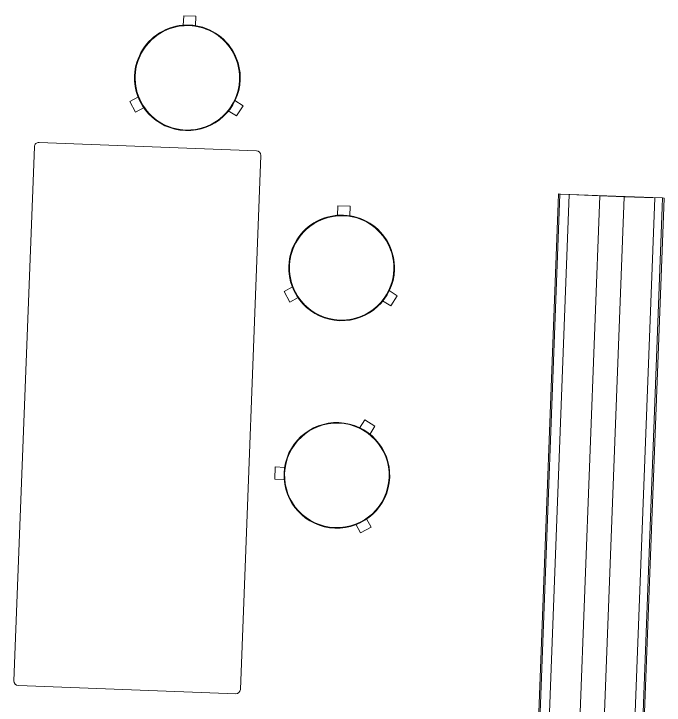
# Model space of a CAD drawing. Header units: millimetres. Extents: x 18438 to 82538, y -3412 to 53720.
# Drawn here: x 68798 to 70950, y 13062 to 15352 of the extents above; entities that cross this region are included whole.
import ezdxf

# ---------------------------------------------------------------- set-up
doc = ezdxf.new("R2010")
doc.units = ezdxf.units.MM
doc.header["$MEASUREMENT"] = 0
doc.layers.add('I-FURN', color=40, linetype='Continuous', lineweight=13)

# ---------------------------------------------------------------- blocks, each defined once
blk = doc.blocks.new('New Furniture_Mobile Whiteboard_NR1 - NR1-9722481-GA PLAN - LEVEL 11')
at = {"layer": 'I-FURN', "color": 0, "lineweight": -2}
for p, q in [((-955.3, -425), (-928.4, -425)), ((-955.3, -430), (-955.3, -425)), ((-928.4, -430), (-955.3, -430)), ((-955.3, -460.4), (-955.3, -430)), ((1014.7, -425), (-928.4, -425)), ((-928.4, -430), (1014.7, -430)), ((1014.7, -425), (1044.7, -425)), ((1044.7, -430), (1014.7, -430)), ((1044.7, -430), (1044.7, -425)), ((1044.7, -425), (1044.7, -430)), ((1044.7, -431.5), (1044.7, -425)), ((1044.7, -768.3), (1044.7, -431.5)), ((-956, -460.4), (1044, -460.4)), ((-956, -561.8), (-956, -460.4)), ((1044, -460.4), (1044, -561.8)), ((-956, -561.8), (1044, -561.8)), ((-956, -642.6), (-956, -561.8)), ((1044, -642.6), (1044, -561.8)), ((1044, -642.6), (-956, -642.6)), ((-956, -744), (-956, -642.6)), ((1044, -642.6), (1044, -744)), ((1044, -744), (-956, -744)), ((-955.3, -770), (-955.3, -744)), ((-955.3, -775), (-955.3, -770)), ((-955.3, -770), (-928.4, -770)), ((-928.4, -775), (-955.3, -775)), ((1014.7, -770), (-928.4, -770)), ((-928.4, -775), (1014.7, -775)), ((1014.7, -770), (1044.7, -770)), ((1044.7, -775), (1014.7, -775)), ((1044.7, -775), (1044.7, -768.3)), ((1044.7, -775), (1044.7, -770)), ((1044.7, -770), (1044.7, -775))]:
    blk.add_line(p, q, dxfattribs=at)
blk = doc.blocks.new('Existing Furniture_Rectangular Meeting Table_ET2 - ET2-9694637-GA PLAN - LEVEL 11')
at = {"layer": 'I-FURN', "color": 0, "lineweight": -2}
for p, q in [((885, 426), (-885, 426)), ((-900, 411), (-900, -309)), ((900, -309), (900, 411)), ((-885, -324), (-422.7, -324)), ((-422.7, -324), (421.3, -324)), ((421.3, -324), (885, -324))]:
    blk.add_line(p, q, dxfattribs=at)
for centre, start, end in [((-885, 411), 90, 180), ((885, 411), 360, 90), ((-885, -309), 180, 270), ((885, -309), 270, 0)]:
    blk.add_arc(centre, 15, start, end, dxfattribs=at)
blk = doc.blocks.new('Existing Furniture_Aalto Stool 60_EC4 - EC4A-10015310-GA PLAN - LEVEL 11')
at = {"layer": 'I-FURN', "color": 0, "lineweight": -2}
for p, q in [((20, 205), (-20, 205)), ((-20, 172.8), (-20, 205)), ((20, 205), (20, 172.8)), ((-187.5, -85.2), (-159.6, -69.1)), ((-187.5, -85.2), (-167.5, -119.8)), ((159.6, -69.1), (187.5, -85.2)), ((167.5, -119.8), (187.5, -85.2)), ((-139.6, -103.7), (-167.5, -119.8)), ((167.5, -119.8), (139.6, -103.7))]:
    blk.add_line(p, q, dxfattribs=at)
for radius, start, end in [(175, 360, 180), (173, 360, 180), (173, 0, 180), (175, 180, 360), (173, 180, 360), (173, 180, 0)]:
    blk.add_arc((0, 0), radius, start, end, dxfattribs=at)

msp = doc.modelspace()

# ---------------------------------------------------------------- block references
at = {"layer": 'I-FURN', "color": 40, "lineweight": 0}
for name, p, rotation in [('Existing Furniture_Aalto Stool 60_EC4 - EC4A-10015310-GA PLAN - LEVEL 11', (69372, 15140), 357.816525054261), ('Existing Furniture_Rectangular Meeting Table_ET2 - ET2-9694637-GA PLAN - LEVEL 11', (69257.5, 14011.1), 87.81652505426094), ('New Furniture_Mobile Whiteboard_NR1 - NR1-9722481-GA PLAN - LEVEL 11', (70135.8, 13727.5), 87.81652505426094), ('Existing Furniture_Aalto Stool 60_EC4 - EC4A-10015310-GA PLAN - LEVEL 11', (69882.6, 14510.5), 357.816525054261), ('Existing Furniture_Aalto Stool 60_EC4 - EC4A-10015310-GA PLAN - LEVEL 11', (69866.8, 13823.3), 87.81652505426094)]:
    msp.add_blockref(name, p, dxfattribs=dict(at, rotation=rotation))

doc.saveas('drawing.dxf')
